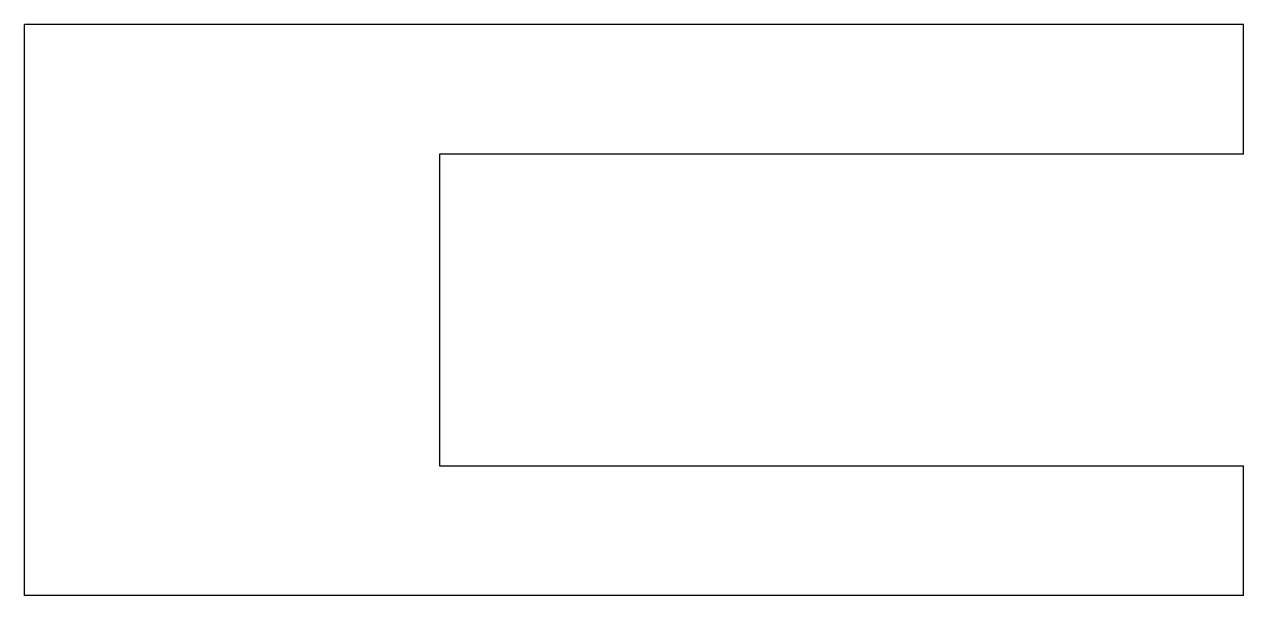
# Model space of a CAD drawing. Header units: metres. Extents: x -36 to 11, y -22 to 0.
import ezdxf

# ---------------------------------------------------------------- set-up
doc = ezdxf.new("R2010")
doc.units = ezdxf.units.M

msp = doc.modelspace()

# ---------------------------------------------------------------- linework, layer by layer
for points in [[(11, 0), (10.06, 0), (9.12, 0), (8.18, 0), (7.24, 0), (6.3, 0), (5.36, 0), (4.42, 0), (3.48, 0), (2.54, 0), (1.6, 0), (0.66, 0), (-0.28, 0), (-1.22, 0), (-2.16, 0), (-3.1, 0), (-4.04, 0), (-4.98, 0), (-5.92, 0), (-6.86, 0), (-7.8, 0), (-8.74, 0), (-9.68, 0), (-10.62, 0), (-11.56, 0), (-12.5, 0), (-13.44, 0), (-14.38, 0), (-15.32, 0), (-16.26, 0), (-17.2, 0), (-18.14, 0), (-19.08, 0), (-20.02, 0), (-20.96, 0), (-21.9, 0), (-22.84, 0), (-23.78, 0), (-24.72, 0), (-25.66, 0), (-26.6, 0), (-27.54, 0), (-28.48, 0), (-29.42, 0), (-30.36, 0), (-31.3, 0), (-32.24, 0), (-33.18, 0), (-34.12, 0), (-35.06, 0), (-36, 0)], [(-36, -22), (-36, -21.56), (-36, -21.12), (-36, -20.68), (-36, -20.24), (-36, -19.8), (-36, -19.36), (-36, -18.92), (-36, -18.48), (-36, -18.04), (-36, -17.6), (-36, -17.16), (-36, -16.72), (-36, -16.28), (-36, -15.84), (-36, -15.4), (-36, -14.96), (-36, -14.52), (-36, -14.08), (-36, -13.64), (-36, -13.2), (-36, -12.76), (-36, -12.32), (-36, -11.88), (-36, -11.44), (-36, -11), (-36, -10.56), (-36, -10.12), (-36, -9.68), (-36, -9.24), (-36, -8.8), (-36, -8.36), (-36, -7.92), (-36, -7.48), (-36, -7.04), (-36, -6.6), (-36, -6.16), (-36, -5.72), (-36, -5.28), (-36, -4.84), (-36, -4.4), (-36, -3.96), (-36, -3.52), (-36, -3.08), (-36, -2.64), (-36, -2.2), (-36, -1.76), (-36, -1.32), (-36, -0.88), (-36, -0.44), (-36, 0)], [(11, -5), (11, -4.9), (11, -4.8), (11, -4.7), (11, -4.6), (11, -4.5), (11, -4.4), (11, -4.3), (11, -4.2), (11, -4.1), (11, -4), (11, -3.9), (11, -3.8), (11, -3.7), (11, -3.6), (11, -3.5), (11, -3.4), (11, -3.3), (11, -3.2), (11, -3.1), (11, -3), (11, -2.9), (11, -2.8), (11, -2.7), (11, -2.6), (11, -2.5), (11, -2.4), (11, -2.3), (11, -2.2), (11, -2.1), (11, -2), (11, -1.9), (11, -1.8), (11, -1.7), (11, -1.6), (11, -1.5), (11, -1.4), (11, -1.3), (11, -1.2), (11, -1.1), (11, -1), (11, -0.9), (11, -0.8), (11, -0.7), (11, -0.6), (11, -0.5), (11, -0.4), (11, -0.3), (11, -0.2), (11, -0.1), (11, 0)], [(11, -5), (10.38, -5), (9.76, -5), (9.14, -5), (8.52, -5), (7.9, -5), (7.28, -5), (6.66, -5), (6.04, -5), (5.42, -5), (4.8, -5), (4.18, -5), (3.56, -5), (2.94, -5), (2.32, -5), (1.7, -5), (1.08, -5), (0.46, -5), (-0.16, -5), (-0.78, -5), (-1.4, -5), (-2.02, -5), (-2.64, -5), (-3.26, -5), (-3.88, -5), (-4.5, -5), (-5.12, -5), (-5.74, -5), (-6.36, -5), (-6.98, -5), (-7.6, -5), (-8.22, -5), (-8.84, -5), (-9.46, -5), (-10.08, -5), (-10.7, -5), (-11.32, -5), (-11.94, -5), (-12.56, -5), (-13.18, -5), (-13.8, -5), (-14.42, -5), (-15.04, -5), (-15.66, -5), (-16.28, -5), (-16.9, -5), (-17.52, -5), (-18.14, -5), (-18.76, -5), (-19.38, -5), (-20, -5)], [(-20, -5), (-20, -5.24), (-20, -5.48), (-20, -5.72), (-20, -5.96), (-20, -6.2), (-20, -6.44), (-20, -6.68), (-20, -6.92), (-20, -7.16), (-20, -7.4), (-20, -7.64), (-20, -7.88), (-20, -8.12), (-20, -8.36), (-20, -8.6), (-20, -8.84), (-20, -9.08), (-20, -9.32), (-20, -9.56), (-20, -9.8), (-20, -10.04), (-20, -10.28), (-20, -10.52), (-20, -10.76), (-20, -11), (-20, -11.24), (-20, -11.48), (-20, -11.72), (-20, -11.96), (-20, -12.2), (-20, -12.44), (-20, -12.68), (-20, -12.92), (-20, -13.16), (-20, -13.4), (-20, -13.64), (-20, -13.88), (-20, -14.12), (-20, -14.36), (-20, -14.6), (-20, -14.84), (-20, -15.08), (-20, -15.32), (-20, -15.56), (-20, -15.8), (-20, -16.04), (-20, -16.28), (-20, -16.52), (-20, -16.76), (-20, -17)], [(-20, -17), (-19.38, -17), (-18.76, -17), (-18.14, -17), (-17.52, -17), (-16.9, -17), (-16.28, -17), (-15.66, -17), (-15.04, -17), (-14.42, -17), (-13.8, -17), (-13.18, -17), (-12.56, -17), (-11.94, -17), (-11.32, -17), (-10.7, -17), (-10.08, -17), (-9.46, -17), (-8.84, -17), (-8.22, -17), (-7.6, -17), (-6.98, -17), (-6.36, -17), (-5.74, -17), (-5.12, -17), (-4.5, -17), (-3.88, -17), (-3.26, -17), (-2.64, -17), (-2.02, -17), (-1.4, -17), (-0.78, -17), (-0.16, -17), (0.46, -17), (1.08, -17), (1.7, -17), (2.32, -17), (2.94, -17), (3.56, -17), (4.18, -17), (4.8, -17), (5.42, -17), (6.04, -17), (6.66, -17), (7.28, -17), (7.9, -17), (8.52, -17), (9.14, -17), (9.76, -17), (10.38, -17), (11, -17)], [(11, -22), (11, -21.9), (11, -21.8), (11, -21.7), (11, -21.6), (11, -21.5), (11, -21.4), (11, -21.3), (11, -21.2), (11, -21.1), (11, -21), (11, -20.9), (11, -20.8), (11, -20.7), (11, -20.6), (11, -20.5), (11, -20.4), (11, -20.3), (11, -20.2), (11, -20.1), (11, -20), (11, -19.9), (11, -19.8), (11, -19.7), (11, -19.6), (11, -19.5), (11, -19.4), (11, -19.3), (11, -19.2), (11, -19.1), (11, -19), (11, -18.9), (11, -18.8), (11, -18.7), (11, -18.6), (11, -18.5), (11, -18.4), (11, -18.3), (11, -18.2), (11, -18.1), (11, -18), (11, -17.9), (11, -17.8), (11, -17.7), (11, -17.6), (11, -17.5), (11, -17.4), (11, -17.3), (11, -17.2), (11, -17.1), (11, -17)], [(11, -22), (10.06, -22), (9.12, -22), (8.18, -22), (7.24, -22), (6.3, -22), (5.36, -22), (4.42, -22), (3.48, -22), (2.54, -22), (1.6, -22), (0.66, -22), (-0.28, -22), (-1.22, -22), (-2.16, -22), (-3.1, -22), (-4.04, -22), (-4.98, -22), (-5.92, -22), (-6.86, -22), (-7.8, -22), (-8.74, -22), (-9.68, -22), (-10.62, -22), (-11.56, -22), (-12.5, -22), (-13.44, -22), (-14.38, -22), (-15.32, -22), (-16.26, -22), (-17.2, -22), (-18.14, -22), (-19.08, -22), (-20.02, -22), (-20.96, -22), (-21.9, -22), (-22.84, -22), (-23.78, -22), (-24.72, -22), (-25.66, -22), (-26.6, -22), (-27.54, -22), (-28.48, -22), (-29.42, -22), (-30.36, -22), (-31.3, -22), (-32.24, -22), (-33.18, -22), (-34.12, -22), (-35.06, -22), (-36, -22)]]:
    msp.add_lwpolyline(points)

doc.saveas('drawing.dxf')
